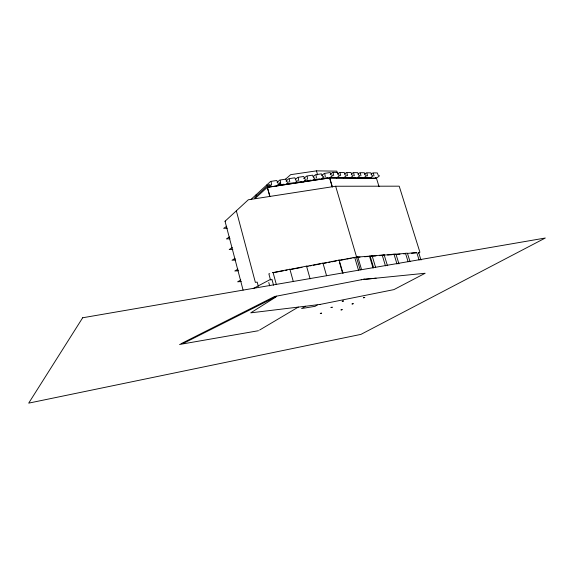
<?xml version="1.0" encoding="UTF-8"?>
<svg xmlns="http://www.w3.org/2000/svg" width="574" height="574" viewBox="0 0 574 574"><rect width="100%" height="100%" fill="white"/><g stroke="black" fill="none" stroke-linecap="round" stroke-linejoin="round"><path stroke-width="0.86" d="M293.206 281.188L289.899 269.228L289.59 269.522L306.538 266.135L310.118 278.856M243.082 290.107L225.037 221.248L248.305 199.781L335.654 186.241L399.203 186.177L419.917 252.244L418.36 253.127M251.139 199.293L270.627 181.413L276.804 180.494L277.873 183.163M268.955 184.505L254.72 197.513L254.885 198.109L255.703 198.037M255.566 198.052L267.297 187.361L269.852 196.588M306.538 266.135L306.215 266.436L322.954 263.086L326.563 275.707M269.012 187.11L271.624 184.742L271.179 181.972M277.099 182.432L279.732 180.057L285.859 179.145L286.935 181.807M276.517 185.976L279.165 183.608L278.993 182.998L280.184 182.819M278.081 185.739L280.729 183.371L280.277 180.609M285.479 179.267L290.638 174.668L316.453 170.865L336.823 171.145L337.577 173.685M286.089 181.083L288.765 178.708L294.849 177.804L295.926 180.451M285.522 184.613L288.213 182.252L288.04 181.635M295.409 179.404L297.741 177.373L303.775 176.469L304.859 179.117M294.469 183.264L297.203 180.896L297.031 180.286M303.682 178.586L306.645 176.046L312.643 175.149L313.72 177.782M303.345 181.922L306.121 179.554L305.949 178.952M313.081 176.756L315.485 174.726L321.44 173.843L322.523 176.462M312.163 180.588L314.983 178.22L314.803 177.617M343.037 273.439L339.148 260.079L338.796 260.381L354.703 257.382L358.513 270.282M321.827 175.45L324.267 173.42L330.179 172.537L331.255 175.149M320.916 179.26L323.772 176.9L323.6 176.297M330.172 174.374L332.64 172.351L337.361 172.408L338.38 175.048L339.291 175.056L339.471 175.651L336.551 177.997M337.727 173.951L339.593 172.437L344.242 172.494L345.261 175.12M354.617 257.439L357.76 256.765L361.57 269.651M344.572 174.022L346.445 172.523L351.037 172.58L352.049 175.192M343.396 178.048L346.337 175.716L346.158 175.127M351.317 174.101L353.204 172.609L357.738 172.666L358.743 175.257M350.154 178.098L353.11 175.78L352.931 175.199M357.975 174.173L359.876 172.695L364.347 172.752L365.351 175.321M356.82 178.148L359.798 175.845L359.618 175.264M364.547 174.252L366.456 172.781L370.861 172.839L371.866 175.393M363.399 178.191L366.384 175.909L366.212 175.335M371.026 174.324L372.949 172.867L377.297 172.918L378.302 175.457M369.886 178.241L372.892 175.974L372.72 175.4M320.062 304.414L305.504 306.258M361.218 279.796L364.368 279.1L363.708 279.416L425.147 273.26L393.893 289.626L319.983 304.457M270.978 279.969L271.94 279.301L273.54 285.206M226.687 226.299L223.652 228.359L227.29 228.222M229.471 236.911L226.414 238.928L230.052 238.755M361.304 279.746L276.503 296.162L275.125 297.052L276.008 296.916L250.738 312.844L305.583 306.215L301.615 308.539L315.047 306.329L317.271 305.052M232.269 247.588L229.184 249.561L232.829 249.346M235.082 258.329L231.982 260.252L235.62 260M237.916 269.134L234.788 271.007L238.432 270.72M259.584 330.057L298.322 307.068M240.764 279.997L237.614 281.82L241.259 281.504M253.249 288.557L270.175 279.552M357.76 256.765L357.107 257.102L369.498 256.148L373.05 268.015M369.405 256.205L372.103 255.717L375.654 267.57M372.103 255.717L371.443 256.054L384.157 254.842L387.45 265.705M181.004 343.74L274.738 296.435L276.503 296.162M183.357 343.367L275.326 297.067M384.157 254.842L383.504 255.172L395.916 253.988L398.952 263.889M410.023 261.629L407.389 253.156L396.132 254.253M289.899 269.228L272.743 272.657M339.148 260.079L322.61 263.387M273.045 272.715L283.578 270.763M285.335 270.44L287.093 270.117M291.484 269.299L302.024 267.355M306.416 266.537L308.173 266.214M309.924 265.891L311.682 265.561M313.44 265.238L320.464 263.94M323.097 263.452L326.613 262.799M328.371 262.476L330.129 262.153M331.88 261.823L336.271 261.012M340.662 260.201L345.053 259.383M346.811 259.061L351.202 258.25M352.96 257.927L354.718 257.597M179.54 344.479L258.494 330.71M278.727 185.007L283.972 184.218M287.474 183.687L293.594 182.762M296.213 182.367L301.458 181.578M304.084 181.183L311.072 180.128M313.698 179.727L319.818 178.808M322.437 178.414L327.682 177.617M379.041 186.65L376.451 178.227L329.684 177.883L267.405 187.303L269.959 196.523M269.737 273.719L268.854 273.841L270.483 279.861M363.794 279.366L376.092 278.182M356.483 257.367L360.034 257.102M364.476 256.772L368.027 256.506M371.586 256.248L376.027 255.911M379.579 255.645L382.241 255.452M387.572 255.05L392.013 254.72M395.565 254.454L400.006 254.124M403.565 253.859L405.337 253.73M411.558 253.263L415.999 252.933M407.583 253.414L416.746 252.474L419.106 260.022M225.037 221.248L225.482 221.234M331.22 177.366L335.682 177.402M337.469 177.416L342.822 177.459M344.608 177.474L349.071 177.51M351.754 177.531L355.328 177.56M358.894 177.581L362.467 177.61M365.143 177.631L370.503 177.675M375.281 177.71L376.114 177.718M266.745 184.972L267.893 186.033M418.589 252.338L421 260.036M405.502 253.292L408.128 261.78M379.134 175.465L379.314 176.039L376.293 178.284L329.605 177.947L267.441 187.354L270.045 184.979L269.873 184.369M393.979 254.131L397.014 264.047M382.169 254.985L385.463 265.87M370.065 255.868L373.617 267.742M332.324 174.991L332.504 175.587L329.605 177.947L332.246 186.916M335.654 186.241L356.533 256.851M356.375 256.951L360.192 269.852M329.684 177.883L332.332 186.851M316.453 170.865L317.623 174.869M339.607 262.827L342.513 272.844M273.037 272.363L276.309 284.417M268.783 282.508L269.672 285.816M258.322 286.304L257.202 282.114L255.365 282.372L236.337 210.823M373.459 173.441L374.026 175.981M366.973 173.362L367.532 175.924M360.4 173.283L360.953 175.859M353.735 173.197L354.287 175.795M346.976 173.118L347.528 175.73M340.131 173.032L340.676 175.666M333.185 172.946L333.731 175.601M324.805 173.965L325.286 176.67M316.03 175.271L316.504 177.99M307.19 176.591L307.657 179.325M298.286 177.926L298.745 180.667M289.318 179.26L289.777 182.015M256.169 194.672L256.506 196.674M82.67 317.766L28.7 403.135L360.946 334.377L545.3 238.023L82.67 317.766M320.306 313.426L321.462 313.167L320.306 313.426M331.033 307.485L332.21 307.226L331.033 307.485M342.24 301.278L343.439 301.013L342.24 301.278M341.035 309.903L342.169 309.651L341.035 309.903M352.063 303.969L353.211 303.711L352.063 303.969M363.572 297.77L364.748 297.511L363.572 297.77"/></g></svg>
